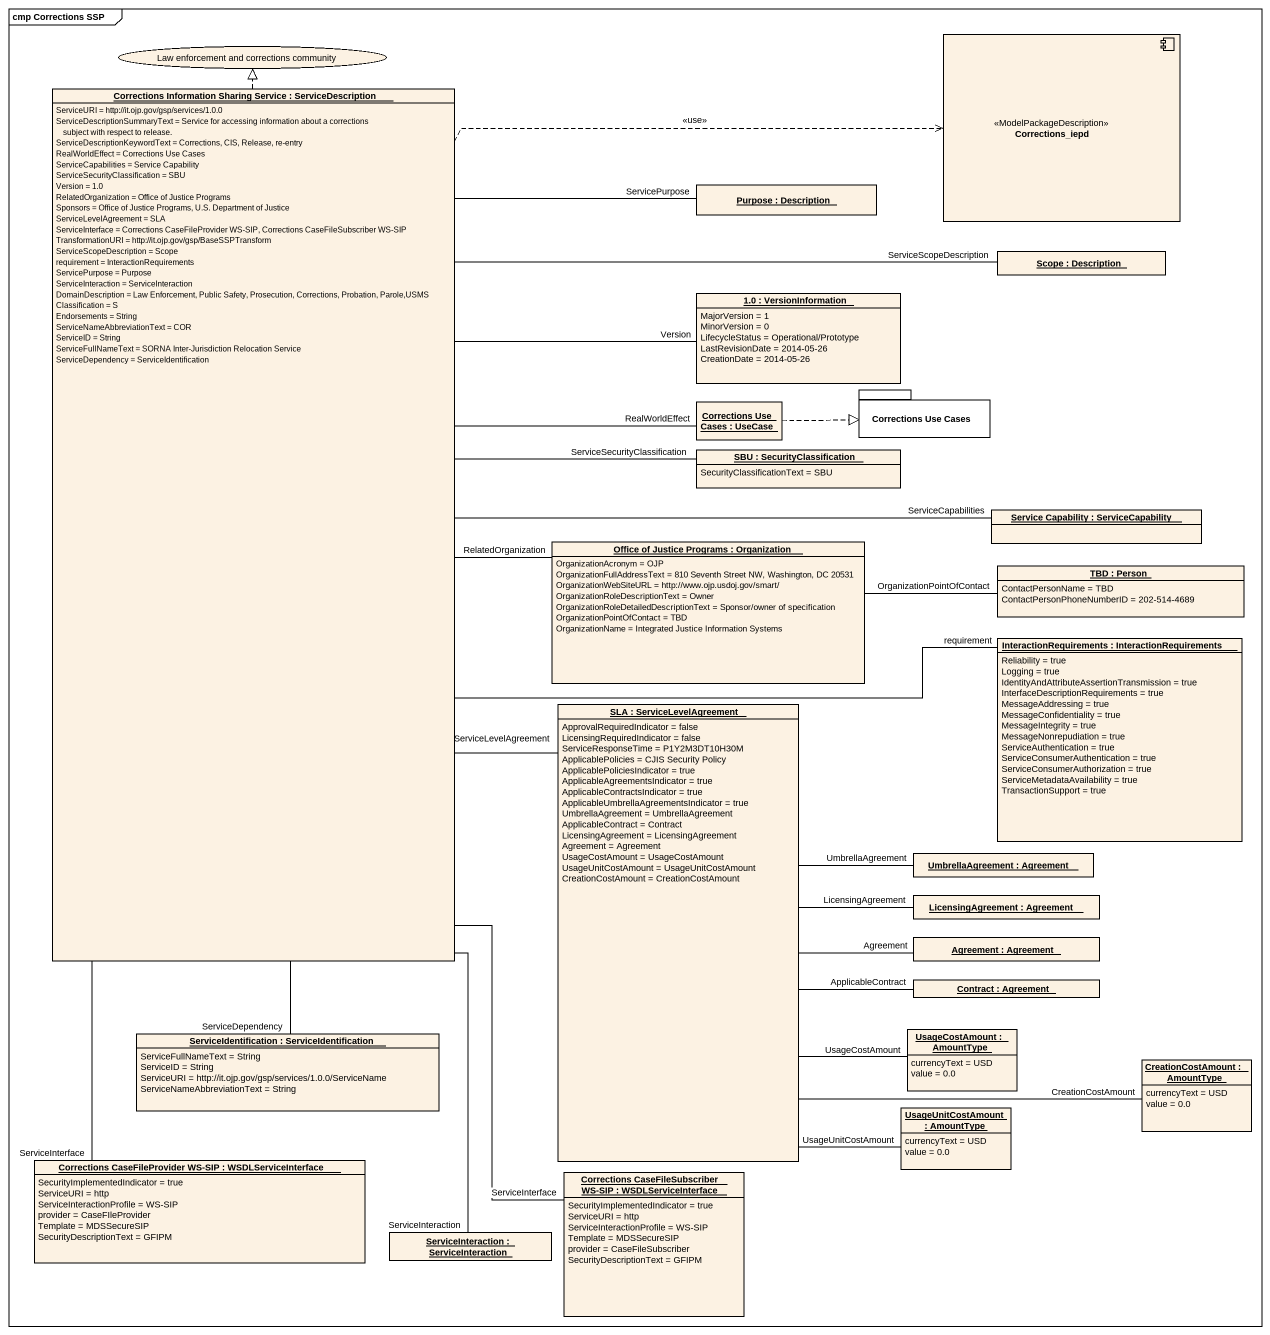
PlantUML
@startuml
mainframe cmp Corrections SSP
allowmixing
hide circle
hide empty members
usecase "Law enforcement and corrections community" as Law_enforcement_and
component Corrections_iepd <<ModelPackageDescription>>
object "Corrections Information Sharing Service : ServiceDescription" as Corrections_Information {
  ServiceURI = http://it.ojp.gov/gsp/services/1.0.0
  ServiceDescriptionSummaryText = Service for accessing information about a corrections subject with respect to release.
  ServiceDescriptionKeywordText = Corrections, CIS, Release, re-entry
  RealWorldEffect = Corrections Use Cases
  ServiceCapabilities = Service Capability
  ServiceSecurityClassification = SBU
  Version = 1.0
  RelatedOrganization = Office of Justice Programs
  Sponsors = Office of Justice Programs, U.S. Department of Justice
  ServiceLevelAgreement = SLA
  ServiceInterface = Corrections CaseFileProvider WS-SIP, Corrections CaseFileSubscriber WS-SIP
  TransformationURI = http://it.ojp.gov/gsp/BaseSSPTransform
  ServiceScopeDescription = Scope
  requirement = InteractionRequirements
  ServicePurpose = Purpose
  ServiceInteraction = ServiceInteraction
  DomainDescription = Law Enforcement, Public Safety, Prosecution, Corrections, Probation, Parole,USMS
  Classification = S
  Endorsements = String
  ServiceNameAbbreviationText = COR
  ServiceID = String
  ServiceFullNameText = SORNA Inter-Jurisdiction Relocation Service
  ServiceDependency = ServiceIdentification
}
object "Purpose : Description" as Purpose
object "Scope : Description" as Scope
object "1.0 : VersionInformation" as o1_0 {
  MajorVersion = 1
  MinorVersion = 0
  LifecycleStatus = Operational/Prototype
  LastRevisionDate = 2014-05-26
  CreationDate = 2014-05-26
}
object "Corrections Use Cases : UseCase" as Corrections_Use_Cases
package "Corrections Use Cases" as Corrections_Use_Cases_2 {
}
object "SBU : SecurityClassification" as SBU {
  SecurityClassificationText = SBU
}
object "Service Capability : ServiceCapability" as Service_Capability
object "Office of Justice Programs : Organization" as Office_of_Justice_Programs {
  OrganizationAcronym = OJP
  OrganizationFullAddressText = 810 Seventh Street NW, Washington, DC 20531
  OrganizationWebSiteURL = http://www.ojp.usdoj.gov/smart/
  OrganizationRoleDescriptionText = Owner
  OrganizationRoleDetailedDescriptionText = Sponsor/owner of specification
  OrganizationPointOfContact = TBD
  OrganizationName = Integrated Justice Information Systems
}
object "TBD : Person" as TBD {
  ContactPersonName = TBD
  ContactPersonPhoneNumberID = 202-514-4689
}
object "InteractionRequirements : InteractionRequirements" as InteractionRequirements {
  Reliability = true
  Logging = true
  IdentityAndAttributeAssertionTransmission = true
  InterfaceDescriptionRequirements = true
  MessageAddressing = true
  MessageConfidentiality = true
  MessageIntegrity = true
  MessageNonrepudiation = true
  ServiceAuthentication = true
  ServiceConsumerAuthentication = true
  ServiceConsumerAuthorization = true
  ServiceMetadataAvailability = true
  TransactionSupport = true
}
object "SLA : ServiceLevelAgreement" as SLA {
  ApprovalRequiredIndicator = false
  LicensingRequiredIndicator = false
  ServiceResponseTime = P1Y2M3DT10H30M
  ApplicablePolicies = CJIS Security Policy
  ApplicablePoliciesIndicator = true
  ApplicableAgreementsIndicator = true
  ApplicableContractsIndicator = true
  ApplicableUmbrellaAgreementsIndicator = true
  UmbrellaAgreement = UmbrellaAgreement
  ApplicableContract = Contract
  LicensingAgreement = LicensingAgreement
  Agreement = Agreement
  UsageCostAmount = UsageCostAmount
  UsageUnitCostAmount = UsageUnitCostAmount
  CreationCostAmount = CreationCostAmount
}
object "UmbrellaAgreement : Agreement" as UmbrellaAgreement
object "LicensingAgreement : Agreement" as LicensingAgreement
object "Agreement : Agreement" as Agreement
object "Contract : Agreement" as Contract
object "ServiceIdentification : ServiceIdentification" as ServiceIdentification {
  ServiceFullNameText = String
  ServiceID = String
  ServiceURI = http://it.ojp.gov/gsp/services/1.0.0/ServiceName
  ServiceNameAbbreviationText = String
}
object "UsageCostAmount : AmountType" as UsageCostAmount {
  currencyText = USD
  value = 0.0
}
object "CreationCostAmount : AmountType" as CreationCostAmount {
  currencyText = USD
  value = 0.0
}
object "UsageUnitCostAmount : AmountType" as UsageUnitCostAmount {
  currencyText = USD
  value = 0.0
}
object "Corrections CaseFileProvider WS-SIP : WSDLServiceInterface" as Corrections {
  SecurityImplementedIndicator = true
  ServiceURI = http
  ServiceInteractionProfile = WS-SIP
  provider = CaseFIleProvider
  Template = MDSSecureSIP
  SecurityDescriptionText = GFIPM
}
object "Corrections CaseFileSubscriber WS-SIP : WSDLServiceInterface" as Corrections_2 {
  SecurityImplementedIndicator = true
  ServiceURI = http
  ServiceInteractionProfile = WS-SIP
  Template = MDSSecureSIP
  provider = CaseFileSubscriber
  SecurityDescriptionText = GFIPM
}
object "ServiceInteraction : ServiceInteraction" as ServiceInteraction
Corrections_Information .up.|> Law_enforcement_and
Corrections_Information .right.> Corrections_iepd : <<use>>
Corrections_Information -right- o1_0 : Version
Corrections_Information -right- Corrections_Use_Cases : RealWorldEffect
Corrections_Information -right- Service_Capability : ServiceCapabilities
Corrections_Information -right- Office_of_Justice_Programs : RelatedOrganization
Corrections_Information -- SLA : ServiceLevelAgreement
Corrections_Information -- ServiceIdentification : ServiceDependency
Corrections_Information -- Corrections : ServiceInterface
Corrections_Information -- Corrections_2 : ServiceInterface
Corrections_Information -- ServiceInteraction : ServiceInteraction
Purpose -- Corrections_Information : ServicePurpose
Scope -left- Corrections_Information : ServiceScopeDescription
Corrections_Use_Cases .right.|> Corrections_Use_Cases_2
SBU -left- Corrections_Information : ServiceSecurityClassification
Office_of_Justice_Programs -right- TBD : OrganizationPointOfContact
InteractionRequirements -left- Corrections_Information : requirement
SLA -right- UmbrellaAgreement : UmbrellaAgreement
SLA -right- LicensingAgreement : LicensingAgreement
SLA -right- Agreement : Agreement
SLA -right- Contract : ApplicableContract
UsageCostAmount -left- SLA : UsageCostAmount
CreationCostAmount -left- SLA : CreationCostAmount
UsageUnitCostAmount -up- SLA : UsageUnitCostAmount
@enduml
